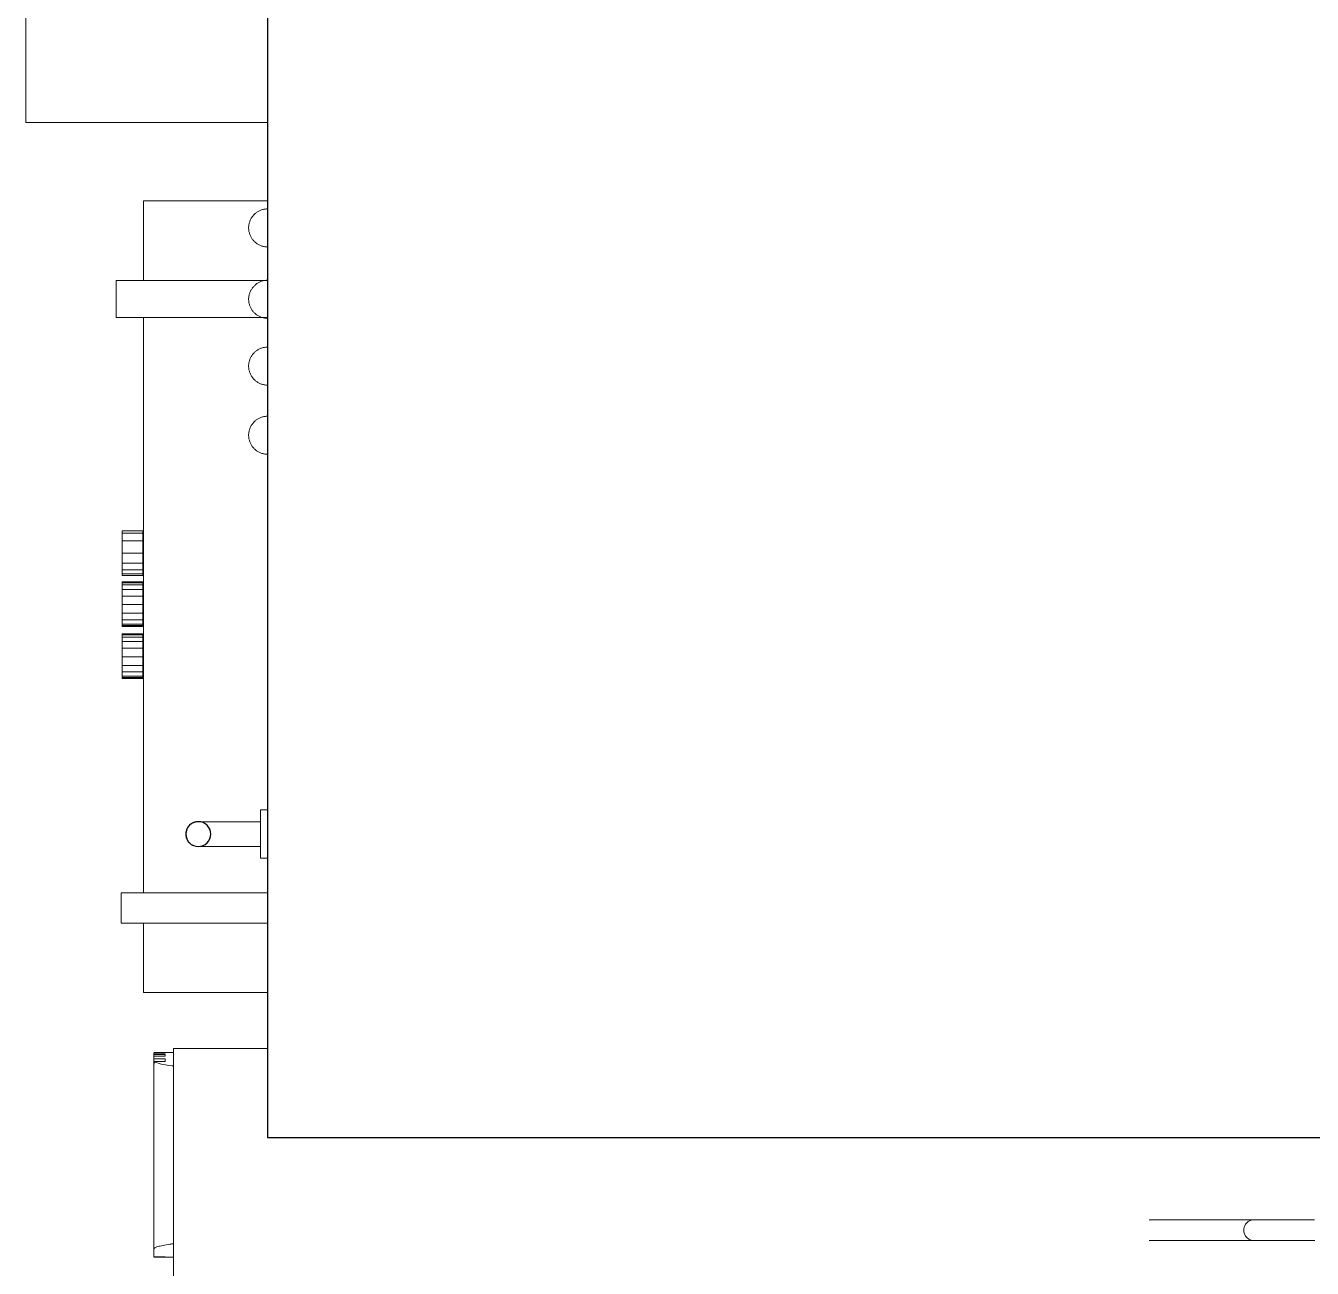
# Model space of a CAD drawing. Header units: millimetres. Extents: x -22696 to 333987, y -7117 to 2643871.
# Drawn here: x 16590 to 18451, y 832 to 2630 of the extents above; entities that cross this region are included whole.
import ezdxf

# ---------------------------------------------------------------- set-up
doc = ezdxf.new("R2010")
doc.units = ezdxf.units.MM
doc.layers.add('A__MASS', color=7, linetype='Continuous', lineweight=25)
doc.layers.add('A_Mass', color=7, linetype='Continuous', lineweight=9)

# ---------------------------------------------------------------- blocks, each defined once
blk = doc.blocks.new('FIRE_TRUCK_-_medium_size_13644 - Camion Man-569922-00-Ground Floor Plan')
at = {"layer": 'A__MASS'}
for p, q in [((-1866.1, 8206.9), (-1866.1, 2146.1)), ((-1866.1, 2146.1), (-205.3, 2146.1))]:
    blk.add_line(p, q, dxfattribs=at)
for start, end in [(90, 270), (270, 90)]:
    blk.add_arc((-1966.1, 2585.3), 18, start, end, dxfattribs=at)
at = {"layer": 'A_Mass'}
for p, q in [((-2215.7, 6142.2), (-2215.7, 3615)), ((-2215.7, 3615), (-1866.1, 3615)), ((-2045.2, 3501.7), (-2045.2, 3386.5)), ((-2045.2, 3501.7), (-1965.2, 3501.7)), ((-1965.2, 3501.7), (-1866.1, 3501.7)), ((-2084.9, 3386.5), (-2084.9, 3333)), ((-2084.9, 3386.5), (-1994.9, 3386.5)), ((-1994.9, 3386.5), (-1866.1, 3386.5)), ((-1994.9, 3333), (-2084.9, 3333)), ((-2045.2, 3333), (-2045.2, 2500.5)), ((-1866.1, 3333), (-1994.9, 3333)), ((-2076.1, 3020.5), (-2076.1, 3024.2)), ((-2076.1, 3024.2), (-2046.1, 3024.2)), ((-2076.1, 3009.8), (-2076.1, 3020.5)), ((-2046.1, 3020.5), (-2076.1, 3020.5)), ((-2046.1, 3024.2), (-2046.1, 3020.5)), ((-2046.1, 3020.5), (-2046.1, 3009.8)), ((-2076.1, 2991.9), (-2076.1, 3009.8)), ((-2046.1, 3009.8), (-2076.1, 3009.8)), ((-2046.1, 3009.8), (-2046.1, 2991.9)), ((-2076.1, 2977.5), (-2076.1, 2991.9)), ((-2046.1, 2991.9), (-2076.1, 2991.9)), ((-2046.1, 2991.9), (-2046.1, 2977.5)), ((-2076.1, 2967.6), (-2076.1, 2977.5)), ((-2046.1, 2977.5), (-2076.1, 2977.5)), ((-2076.1, 2961.8), (-2076.1, 2967.6)), ((-2046.1, 2967.6), (-2076.1, 2967.6)), ((-2076.1, 2959.5), (-2076.1, 2961.8)), ((-2046.1, 2961.8), (-2076.1, 2961.8)), ((-2046.1, 2959.5), (-2076.1, 2959.5)), ((-2046.1, 2977.5), (-2046.1, 2967.6)), ((-2046.1, 2967.6), (-2046.1, 2961.8)), ((-2046.1, 2961.8), (-2046.1, 2959.5)), ((-2076.1, 2949), (-2076.1, 2950.3)), ((-2046.1, 2950.3), (-2076.1, 2950.3)), ((-2046.1, 2949), (-2076.1, 2949)), ((-2076.1, 2945.8), (-2076.1, 2948.8)), ((-2046.1, 2948.8), (-2076.1, 2948.8)), ((-2076.1, 2939.3), (-2076.1, 2945.8)), ((-2046.1, 2945.8), (-2076.1, 2945.8)), ((-2046.1, 2950.3), (-2046.1, 2949)), ((-2046.1, 2948.8), (-2046.1, 2945.8)), ((-2046.1, 2945.8), (-2046.1, 2939.3)), ((-2076.1, 2929.8), (-2076.1, 2939.3)), ((-2046.1, 2939.3), (-2076.1, 2939.3)), ((-2076.1, 2917.4), (-2076.1, 2929.8)), ((-2046.1, 2929.8), (-2076.1, 2929.8)), ((-2046.1, 2939.3), (-2046.1, 2929.8)), ((-2046.1, 2929.8), (-2046.1, 2917.4)), ((-2076.1, 2904.9), (-2076.1, 2917.4)), ((-2046.1, 2917.4), (-2076.1, 2917.4)), ((-2076.1, 2895.4), (-2076.1, 2904.9)), ((-2046.1, 2904.9), (-2076.1, 2904.9)), ((-2046.1, 2917.4), (-2046.1, 2904.9)), ((-2046.1, 2904.9), (-2046.1, 2895.4)), ((-2076.1, 2889.3), (-2076.1, 2895.4)), ((-2046.1, 2895.4), (-2076.1, 2895.4)), ((-2076.1, 2887.2), (-2076.1, 2889.3)), ((-2046.1, 2889.3), (-2076.1, 2889.3)), ((-2076.1, 2885.7), (-2076.1, 2887.2)), ((-2046.1, 2887.2), (-2076.1, 2887.2)), ((-2076.1, 2885.7), (-2046.1, 2885.7)), ((-2046.1, 2895.4), (-2046.1, 2889.3)), ((-2046.1, 2889.3), (-2046.1, 2887.2)), ((-2046.1, 2887.2), (-2046.1, 2885.7)), ((-2076.1, 2873.6), (-2076.1, 2874.9)), ((-2046.1, 2874.9), (-2076.1, 2874.9)), ((-2046.1, 2873.6), (-2076.1, 2873.6)), ((-2076.1, 2870.4), (-2076.1, 2873.4)), ((-2046.1, 2873.4), (-2076.1, 2873.4)), ((-2076.1, 2864), (-2076.1, 2870.4)), ((-2046.1, 2870.4), (-2076.1, 2870.4)), ((-2046.1, 2874.9), (-2046.1, 2873.6)), ((-2046.1, 2873.4), (-2046.1, 2870.4)), ((-2046.1, 2870.4), (-2046.1, 2864)), ((-2076.1, 2854.4), (-2076.1, 2864)), ((-2046.1, 2864), (-2076.1, 2864)), ((-2076.1, 2842), (-2076.1, 2854.4)), ((-2046.1, 2854.4), (-2076.1, 2854.4)), ((-2046.1, 2864), (-2046.1, 2854.4)), ((-2046.1, 2854.4), (-2046.1, 2842)), ((-2076.1, 2829.5), (-2076.1, 2842)), ((-2046.1, 2842), (-2076.1, 2842)), ((-2076.1, 2820), (-2076.1, 2829.5)), ((-2046.1, 2829.5), (-2076.1, 2829.5)), ((-2046.1, 2842), (-2046.1, 2829.5)), ((-2046.1, 2829.5), (-2046.1, 2820)), ((-2076.1, 2813.9), (-2076.1, 2820)), ((-2046.1, 2820), (-2076.1, 2820)), ((-2076.1, 2811.9), (-2076.1, 2813.9)), ((-2046.1, 2813.9), (-2076.1, 2813.9)), ((-2076.1, 2810.3), (-2076.1, 2811.9)), ((-2046.1, 2811.9), (-2076.1, 2811.9)), ((-2076.1, 2810.3), (-2046.1, 2810.3)), ((-2046.1, 2820), (-2046.1, 2813.9)), ((-2046.1, 2813.9), (-2046.1, 2811.9)), ((-2046.1, 2811.9), (-2046.1, 2810.3)), ((-1866.1, 2620.3), (-1876.1, 2620.3)), ((-1876.1, 2550.3), (-1876.1, 2620.3)), ((-1876.1, 2603.3), (-1926.1, 2603.3)), ((-1926.1, 2567.3), (-1876.1, 2567.3)), ((-1876.1, 2550.3), (-1866.1, 2550.3)), ((-2077.8, 2500.5), (-2077.8, 2456.3)), ((-2077.8, 2500.5), (-1987.8, 2500.5)), ((-1987.8, 2500.5), (-1866.1, 2500.5)), ((-1987.8, 2456.3), (-2077.8, 2456.3)), ((-2045.2, 2456.3), (-2045.2, 2356.3)), ((-1866.1, 2456.3), (-1987.8, 2456.3)), ((-1965.2, 2356.3), (-2045.2, 2356.3)), ((-1866.1, 2356.3), (-1965.2, 2356.3)), ((-1866.1, 2275), (-2001.7, 2275)), ((-2001.7, 2275), (-2001.7, 1800)), ((-2001.7, 2269.2), (-2030.4, 2269.2)), ((-2030.4, 2269.1), (-2030.4, 2269.1)), ((-2013.9, 2269.1), (-2030.4, 2269.1)), ((-2030.4, 2269.1), (-2013.9, 2269.1)), ((-2030.4, 2266.2), (-2030.4, 2268.2)), ((-2030.4, 2268.2), (-2013.9, 2268.2)), ((-2030.4, 2263.8), (-2030.4, 2266.2)), ((-2013.9, 2266.2), (-2030.4, 2266.2)), ((-2030.4, 2260.3), (-2030.4, 2263.8)), ((-2030.4, 2263.8), (-2013.9, 2263.8)), ((-2030.4, 2239.2), (-2030.4, 2260.3)), ((-2013.9, 2260.3), (-2030.4, 2260.3)), ((-2029.8, 2256.4), (-2013.9, 2256.4)), ((-2013.9, 2268.2), (-2013.9, 2269.1)), ((-2013.9, 2263.8), (-2013.9, 2266.2)), ((-2013.9, 2256.4), (-2013.9, 2260.3)), ((-2030.4, 2239.2), (-2030.4, 1984.7)), ((-439.2, 2027.3), (-590.5, 2027.3)), ((-590.5, 1997.3), (-439.2, 1997.3)), ((-2030.4, 1973.9), (-2030.4, 1984.7)), ((-2013.9, 1973.9), (-2030.4, 1973.9)), ((-2030.4, 1973.1), (-2001.7, 1973.1)), ((-2030.4, 1973.1), (-2030.4, 1973.1)), ((-2030.4, 1973.1), (-2013.9, 1973.1)), ((-2013.9, 1973.1), (-2013.9, 1973.9))]:
    blk.add_line(p, q, dxfattribs=at)
at = {"layer": 'A_Mass', "flags": 128}
for points in [[(-1865.7, 3489.9), (-1866.8, 3489.9), (-1867.9, 3489.9), (-1869, 3489.7), (-1870.1, 3489.6), (-1871.2, 3489.4), (-1872.2, 3489.2), (-1873.3, 3488.9), (-1874.4, 3488.5), (-1875.4, 3488.2), (-1876.4, 3487.8), (-1877.4, 3487.3), (-1878.4, 3486.8), (-1879.4, 3486.3), (-1880.3, 3485.7), (-1881.2, 3485.1), (-1882.1, 3484.5), (-1883, 3483.8), (-1883.8, 3483.1), (-1884.6, 3482.4), (-1885.4, 3481.6), (-1886.2, 3480.8), (-1886.9, 3480), (-1887.6, 3479.1), (-1888.2, 3478.2), (-1888.8, 3477.3), (-1889.4, 3476.4), (-1890, 3475.4), (-1890.5, 3474.4), (-1890.9, 3473.4), (-1891.3, 3472.4), (-1891.7, 3471.4), (-1892, 3470.3), (-1892.3, 3469.3), (-1892.6, 3468.2), (-1892.8, 3467.1), (-1893, 3466), (-1893.1, 3464.9), (-1893.2, 3463.8), (-1893.2, 3462.7), (-1893.2, 3461.6), (-1893.1, 3460.5), (-1893, 3459.4), (-1892.9, 3458.4), (-1892.7, 3457.3), (-1892.5, 3456.2), (-1892.2, 3455.1), (-1891.9, 3454.1), (-1891.5, 3453), (-1891.1, 3452), (-1890.7, 3451), (-1890.2, 3450), (-1889.7, 3449), (-1889.2, 3448.1), (-1888.6, 3447.2), (-1887.9, 3446.3), (-1887.3, 3445.4), (-1886.6, 3444.5), (-1885.8, 3443.7), (-1885.1, 3442.9), (-1884.3, 3442.2), (-1883.5, 3441.4), (-1882.6, 3440.7), (-1881.7, 3440.1), (-1880.8, 3439.5), (-1879.9, 3438.9), (-1878.9, 3438.3), (-1878, 3437.8), (-1877, 3437.4), (-1875.9, 3436.9), (-1874.9, 3436.5), (-1873.9, 3436.2), (-1872.8, 3435.9), (-1871.7, 3435.6), (-1870.7, 3435.4), (-1869.6, 3435.2), (-1868.5, 3435.1), (-1867.4, 3435), (-1866.3, 3435)], [(-1865.7, 3386.6), (-1866.8, 3386.6), (-1867.9, 3386.6), (-1869, 3386.5), (-1870.1, 3386.3), (-1871.2, 3386.1), (-1872.2, 3385.9), (-1873.3, 3385.6), (-1874.4, 3385.3), (-1875.4, 3384.9), (-1876.4, 3384.5), (-1877.4, 3384), (-1878.4, 3383.5), (-1879.4, 3383), (-1880.3, 3382.4), (-1881.2, 3381.8), (-1882.1, 3381.2), (-1883, 3380.5), (-1883.8, 3379.8), (-1884.6, 3379.1), (-1885.4, 3378.3), (-1886.2, 3377.5), (-1886.9, 3376.7), (-1887.6, 3375.8), (-1888.2, 3374.9), (-1888.8, 3374), (-1889.4, 3373.1), (-1890, 3372.1), (-1890.5, 3371.1), (-1890.9, 3370.1), (-1891.3, 3369.1), (-1891.7, 3368.1), (-1892, 3367), (-1892.3, 3366), (-1892.6, 3364.9), (-1892.8, 3363.8), (-1893, 3362.7), (-1893.1, 3361.6), (-1893.2, 3360.5), (-1893.2, 3359.4), (-1893.2, 3358.3), (-1893.1, 3357.2), (-1893, 3356.2), (-1892.9, 3355.1), (-1892.7, 3354), (-1892.5, 3352.9), (-1892.2, 3351.8), (-1891.9, 3350.8), (-1891.5, 3349.7), (-1891.1, 3348.7), (-1890.7, 3347.7), (-1890.2, 3346.7), (-1889.7, 3345.7), (-1889.2, 3344.8), (-1888.6, 3343.9), (-1887.9, 3343), (-1887.3, 3342.1), (-1886.6, 3341.2), (-1885.8, 3340.4), (-1885.1, 3339.6), (-1884.3, 3338.9), (-1883.5, 3338.1), (-1882.6, 3337.5), (-1881.7, 3336.8), (-1880.8, 3336.2), (-1879.9, 3335.6), (-1878.9, 3335), (-1878, 3334.5), (-1877, 3334.1), (-1875.9, 3333.6), (-1874.9, 3333.2), (-1873.9, 3332.9), (-1872.8, 3332.6), (-1871.7, 3332.3), (-1870.7, 3332.1), (-1869.6, 3331.9), (-1868.5, 3331.8), (-1867.4, 3331.7), (-1866.3, 3331.7)], [(-1865.7, 3289.9), (-1866.8, 3289.9), (-1867.9, 3289.9), (-1869, 3289.7), (-1870.1, 3289.6), (-1871.2, 3289.4), (-1872.2, 3289.2), (-1873.3, 3288.9), (-1874.4, 3288.5), (-1875.4, 3288.2), (-1876.4, 3287.8), (-1877.4, 3287.3), (-1878.4, 3286.8), (-1879.4, 3286.3), (-1880.3, 3285.7), (-1881.2, 3285.1), (-1882.1, 3284.5), (-1883, 3283.8), (-1883.8, 3283.1), (-1884.6, 3282.4), (-1885.4, 3281.6), (-1886.2, 3280.8), (-1886.9, 3280), (-1887.6, 3279.1), (-1888.2, 3278.2), (-1888.8, 3277.3), (-1889.4, 3276.4), (-1890, 3275.4), (-1890.5, 3274.4), (-1890.9, 3273.4), (-1891.3, 3272.4), (-1891.7, 3271.4), (-1892, 3270.3), (-1892.3, 3269.3), (-1892.6, 3268.2), (-1892.8, 3267.1), (-1893, 3266), (-1893.1, 3264.9), (-1893.2, 3263.8), (-1893.2, 3262.7), (-1893.2, 3261.6), (-1893.1, 3260.5), (-1893, 3259.4), (-1892.9, 3258.4), (-1892.7, 3257.3), (-1892.5, 3256.2), (-1892.2, 3255.1), (-1891.9, 3254.1), (-1891.5, 3253), (-1891.1, 3252), (-1890.7, 3251), (-1890.2, 3250), (-1889.7, 3249), (-1889.2, 3248.1), (-1888.6, 3247.2), (-1887.9, 3246.3), (-1887.3, 3245.4), (-1886.6, 3244.5), (-1885.8, 3243.7), (-1885.1, 3242.9), (-1884.3, 3242.2), (-1883.5, 3241.4), (-1882.6, 3240.7), (-1881.7, 3240.1), (-1880.8, 3239.5), (-1879.9, 3238.9), (-1878.9, 3238.3), (-1878, 3237.8), (-1877, 3237.4), (-1875.9, 3236.9), (-1874.9, 3236.5), (-1873.9, 3236.2), (-1872.8, 3235.9), (-1871.7, 3235.6), (-1870.7, 3235.4), (-1869.6, 3235.2), (-1868.5, 3235.1), (-1867.4, 3235), (-1866.3, 3235)], [(-1865.7, 3189.9), (-1866.8, 3189.9), (-1867.9, 3189.9), (-1869, 3189.7), (-1870.1, 3189.6), (-1871.2, 3189.4), (-1872.2, 3189.2), (-1873.3, 3188.9), (-1874.4, 3188.5), (-1875.4, 3188.2), (-1876.4, 3187.8), (-1877.4, 3187.3), (-1878.4, 3186.8), (-1879.4, 3186.3), (-1880.3, 3185.7), (-1881.2, 3185.1), (-1882.1, 3184.5), (-1883, 3183.8), (-1883.8, 3183.1), (-1884.6, 3182.4), (-1885.4, 3181.6), (-1886.2, 3180.8), (-1886.9, 3180), (-1887.6, 3179.1), (-1888.2, 3178.2), (-1888.8, 3177.3), (-1889.4, 3176.4), (-1890, 3175.4), (-1890.5, 3174.4), (-1890.9, 3173.4), (-1891.3, 3172.4), (-1891.7, 3171.4), (-1892, 3170.3), (-1892.3, 3169.3), (-1892.6, 3168.2), (-1892.8, 3167.1), (-1893, 3166), (-1893.1, 3164.9), (-1893.2, 3163.8), (-1893.2, 3162.7), (-1893.2, 3161.6), (-1893.1, 3160.5), (-1893, 3159.4), (-1892.9, 3158.4), (-1892.7, 3157.3), (-1892.5, 3156.2), (-1892.2, 3155.1), (-1891.9, 3154.1), (-1891.5, 3153), (-1891.1, 3152), (-1890.7, 3151), (-1890.2, 3150), (-1889.7, 3149), (-1889.2, 3148.1), (-1888.6, 3147.2), (-1887.9, 3146.3), (-1887.3, 3145.4), (-1886.6, 3144.5), (-1885.8, 3143.7), (-1885.1, 3142.9), (-1884.3, 3142.2), (-1883.5, 3141.4), (-1882.6, 3140.7), (-1881.7, 3140.1), (-1880.8, 3139.5), (-1879.9, 3138.9), (-1878.9, 3138.3), (-1878, 3137.8), (-1877, 3137.4), (-1875.9, 3136.9), (-1874.9, 3136.5), (-1873.9, 3136.2), (-1872.8, 3135.9), (-1871.7, 3135.6), (-1870.7, 3135.4), (-1869.6, 3135.2), (-1868.5, 3135.1), (-1867.4, 3135), (-1866.3, 3135)], [(-1984.1, 2585.8), (-1984.1, 2586.5), (-1984, 2587.3), (-1983.9, 2588), (-1983.8, 2588.7), (-1983.7, 2589.4), (-1983.5, 2590.1), (-1983.3, 2590.8), (-1983.1, 2591.5), (-1982.8, 2592.1), (-1982.5, 2592.8), (-1982.2, 2593.4), (-1981.9, 2594.1), (-1981.5, 2594.7), (-1981.1, 2595.3), (-1980.7, 2595.9), (-1980.3, 2596.5), (-1979.8, 2597), (-1979.3, 2597.6), (-1978.8, 2598.1), (-1978.3, 2598.6), (-1977.8, 2599), (-1977.2, 2599.5), (-1976.6, 2599.9), (-1976, 2600.3), (-1975.4, 2600.7), (-1974.8, 2601.1), (-1974.2, 2601.4), (-1973.5, 2601.7), (-1972.8, 2602), (-1972.2, 2602.3), (-1971.5, 2602.5), (-1970.8, 2602.7), (-1970.1, 2602.9), (-1969.4, 2603), (-1968.7, 2603.1), (-1968, 2603.2), (-1967.2, 2603.3), (-1966.5, 2603.3)], [(-1965.9, 2603.3), (-1965.6, 2603.3), (-1965.3, 2603.3), (-1965, 2603.3), (-1964.6, 2603.3), (-1964.1, 2603.3), (-1963.6, 2603.3), (-1963, 2603.3), (-1962.3, 2603.3), (-1961.6, 2603.3), (-1960.9, 2603.3), (-1960, 2603.3), (-1959.2, 2603.3), (-1958.2, 2603.3), (-1957.2, 2603.3), (-1956.2, 2603.3), (-1955.1, 2603.3), (-1954, 2603.3), (-1952.8, 2603.3), (-1951.6, 2603.3), (-1950.4, 2603.3), (-1949.1, 2603.3), (-1947.8, 2603.3), (-1946.4, 2603.3), (-1945, 2603.3), (-1943.6, 2603.3), (-1942.1, 2603.3), (-1940.6, 2603.3), (-1939.1, 2603.3), (-1937.6, 2603.3), (-1936.1, 2603.3), (-1934.5, 2603.3), (-1932.9, 2603.3), (-1931.4, 2603.3), (-1929.8, 2603.3), (-1928.2, 2603.3), (-1926.6, 2603.3), (-1926.1, 2603.3)], [(-1979.1, 2572.8), (-1979.5, 2573.3), (-1980, 2573.8), (-1980.5, 2574.4), (-1980.9, 2575), (-1981.3, 2575.6), (-1981.7, 2576.2), (-1982, 2576.8), (-1982.3, 2577.5), (-1982.6, 2578.1), (-1982.9, 2578.8), (-1983.2, 2579.5), (-1983.4, 2580.1), (-1983.6, 2580.8), (-1983.7, 2581.5), (-1983.9, 2582.2), (-1984, 2583), (-1984.1, 2583.7), (-1984.1, 2584.4), (-1984.1, 2585.1)], [(-1966.1, 2567.3), (-1966.9, 2567.3), (-1967.6, 2567.4), (-1968.3, 2567.4), (-1969, 2567.5), (-1969.7, 2567.7), (-1970.4, 2567.8), (-1971.1, 2568), (-1971.8, 2568.2), (-1972.5, 2568.5), (-1973.2, 2568.7), (-1973.8, 2569), (-1974.5, 2569.3), (-1975.1, 2569.7), (-1975.7, 2570), (-1976.3, 2570.4), (-1976.9, 2570.9), (-1977.5, 2571.3), (-1978, 2571.8), (-1978.5, 2572.3)], [(-1926.1, 2567.3), (-1927.7, 2567.3), (-1929.3, 2567.3), (-1930.9, 2567.3), (-1932.5, 2567.3), (-1934.1, 2567.3), (-1935.6, 2567.3), (-1937.2, 2567.3), (-1938.7, 2567.3), (-1940.2, 2567.3), (-1941.7, 2567.3), (-1943.2, 2567.3), (-1944.6, 2567.3), (-1946, 2567.3), (-1947.4, 2567.3), (-1948.7, 2567.3), (-1950, 2567.3), (-1951.3, 2567.3), (-1952.5, 2567.3), (-1953.7, 2567.3), (-1954.8, 2567.3), (-1955.9, 2567.3), (-1957, 2567.3), (-1958, 2567.3), (-1958.9, 2567.3), (-1959.8, 2567.3), (-1960.6, 2567.3), (-1961.4, 2567.3), (-1962.1, 2567.3), (-1962.8, 2567.3), (-1963.4, 2567.3), (-1964, 2567.3), (-1964.5, 2567.3), (-1964.9, 2567.3), (-1965.3, 2567.3), (-1965.6, 2567.3), (-1965.8, 2567.3)], [(-2029.8, 2256.4), (-2030.3, 2247.9), (-2030.4, 2239.2)], [(-351.4, 2027.3), (-356, 2027.3), (-360.6, 2027.3), (-365.1, 2027.3), (-369.6, 2027.3), (-374, 2027.3), (-378.4, 2027.3), (-382.7, 2027.3), (-386.9, 2027.3), (-391.1, 2027.3), (-395.2, 2027.3), (-399.1, 2027.3), (-403, 2027.3), (-406.8, 2027.3), (-410.4, 2027.3), (-413.9, 2027.3), (-417.4, 2027.3), (-420.6, 2027.3), (-423.8, 2027.3), (-426.8, 2027.3), (-429.6, 2027.3), (-432.4, 2027.3), (-434.9, 2027.3), (-437.3, 2027.3), (-439.2, 2027.3)], [(-439.2, 1997.3), (-437, 1997.3), (-434.6, 1997.3), (-432, 1997.3), (-429.2, 1997.3), (-426.4, 1997.3), (-423.3, 1997.3), (-420.2, 1997.3), (-416.9, 1997.3), (-413.4, 1997.3), (-409.9, 1997.3), (-406.2, 1997.3), (-402.4, 1997.3), (-398.6, 1997.3), (-394.6, 1997.3), (-390.5, 1997.3), (-386.3, 1997.3), (-382.1, 1997.3), (-377.8, 1997.3), (-373.4, 1997.3), (-368.9, 1997.3), (-364.5, 1997.3), (-359.9, 1997.3), (-355.3, 1997.3), (-350.7, 1997.3)]]:
    blk.add_lwpolyline(points, dxfattribs=at)
at = {"layer": 'A_Mass'}
for points, knots in [([(-2001.8, 2249.6), (-2002.4, 2249.7), (-2010.2, 2250.7), (-2022.8, 2253), (-2028.6, 2255.3), (-2029.8, 2256.4)], [0.4809353, 0.4809353, 0.4809353, 0.4809353, 0.5, 0.75, 1, 1, 1, 1]), ([(-437.2, 2027.2), (-438.7, 2027.4), (-441.9, 2027.3), (-446.5, 2025.6), (-450.4, 2022.2), (-453, 2017.6), (-453.6, 2014.1), (-453.6, 2012.3)], [-0.5447975, -0.5447975, -0.5447975, -0.5447975, -0.4444444, -0.3333333, -0.2222222, -0.1111111, 0, 0, 0, 0]), ([(-453.6, 2012.3), (-453.6, 2010.6), (-453, 2007), (-450.4, 2002.4), (-446.5, 1999), (-441.9, 1997.3), (-438.7, 1997.2), (-437.2, 1997.5)], [-1, -1, -1, -1, -0.8888889, -0.7777778, -0.6666667, -0.5555556, -0.4553503, -0.4553503, -0.4553503, -0.4553503]), ([(-2030.4, 1984.7), (-2030.4, 1985.3), (-2029.4, 1986.5), (-2024.9, 1988.4), (-2017.5, 1990.3), (-2009.3, 1991.7), (-2003.8, 1992.4), (-2002, 1992.6)], [0, 0, 0, 0, 0.125, 0.25, 0.375, 0.5, 0.5557272, 0.5557272, 0.5557272, 0.5557272])]:
    blk.add_open_spline(points, degree=3, knots=knots, dxfattribs=at)

msp = doc.modelspace()

# ---------------------------------------------------------------- block references
at = {"layer": 'A_Mass'}
msp.add_blockref('FIRE_TRUCK_-_medium_size_13644 - Camion Man-569922-00-Ground Floor Plan', (18805.5, -1125), dxfattribs=at)

doc.saveas('drawing.dxf')
